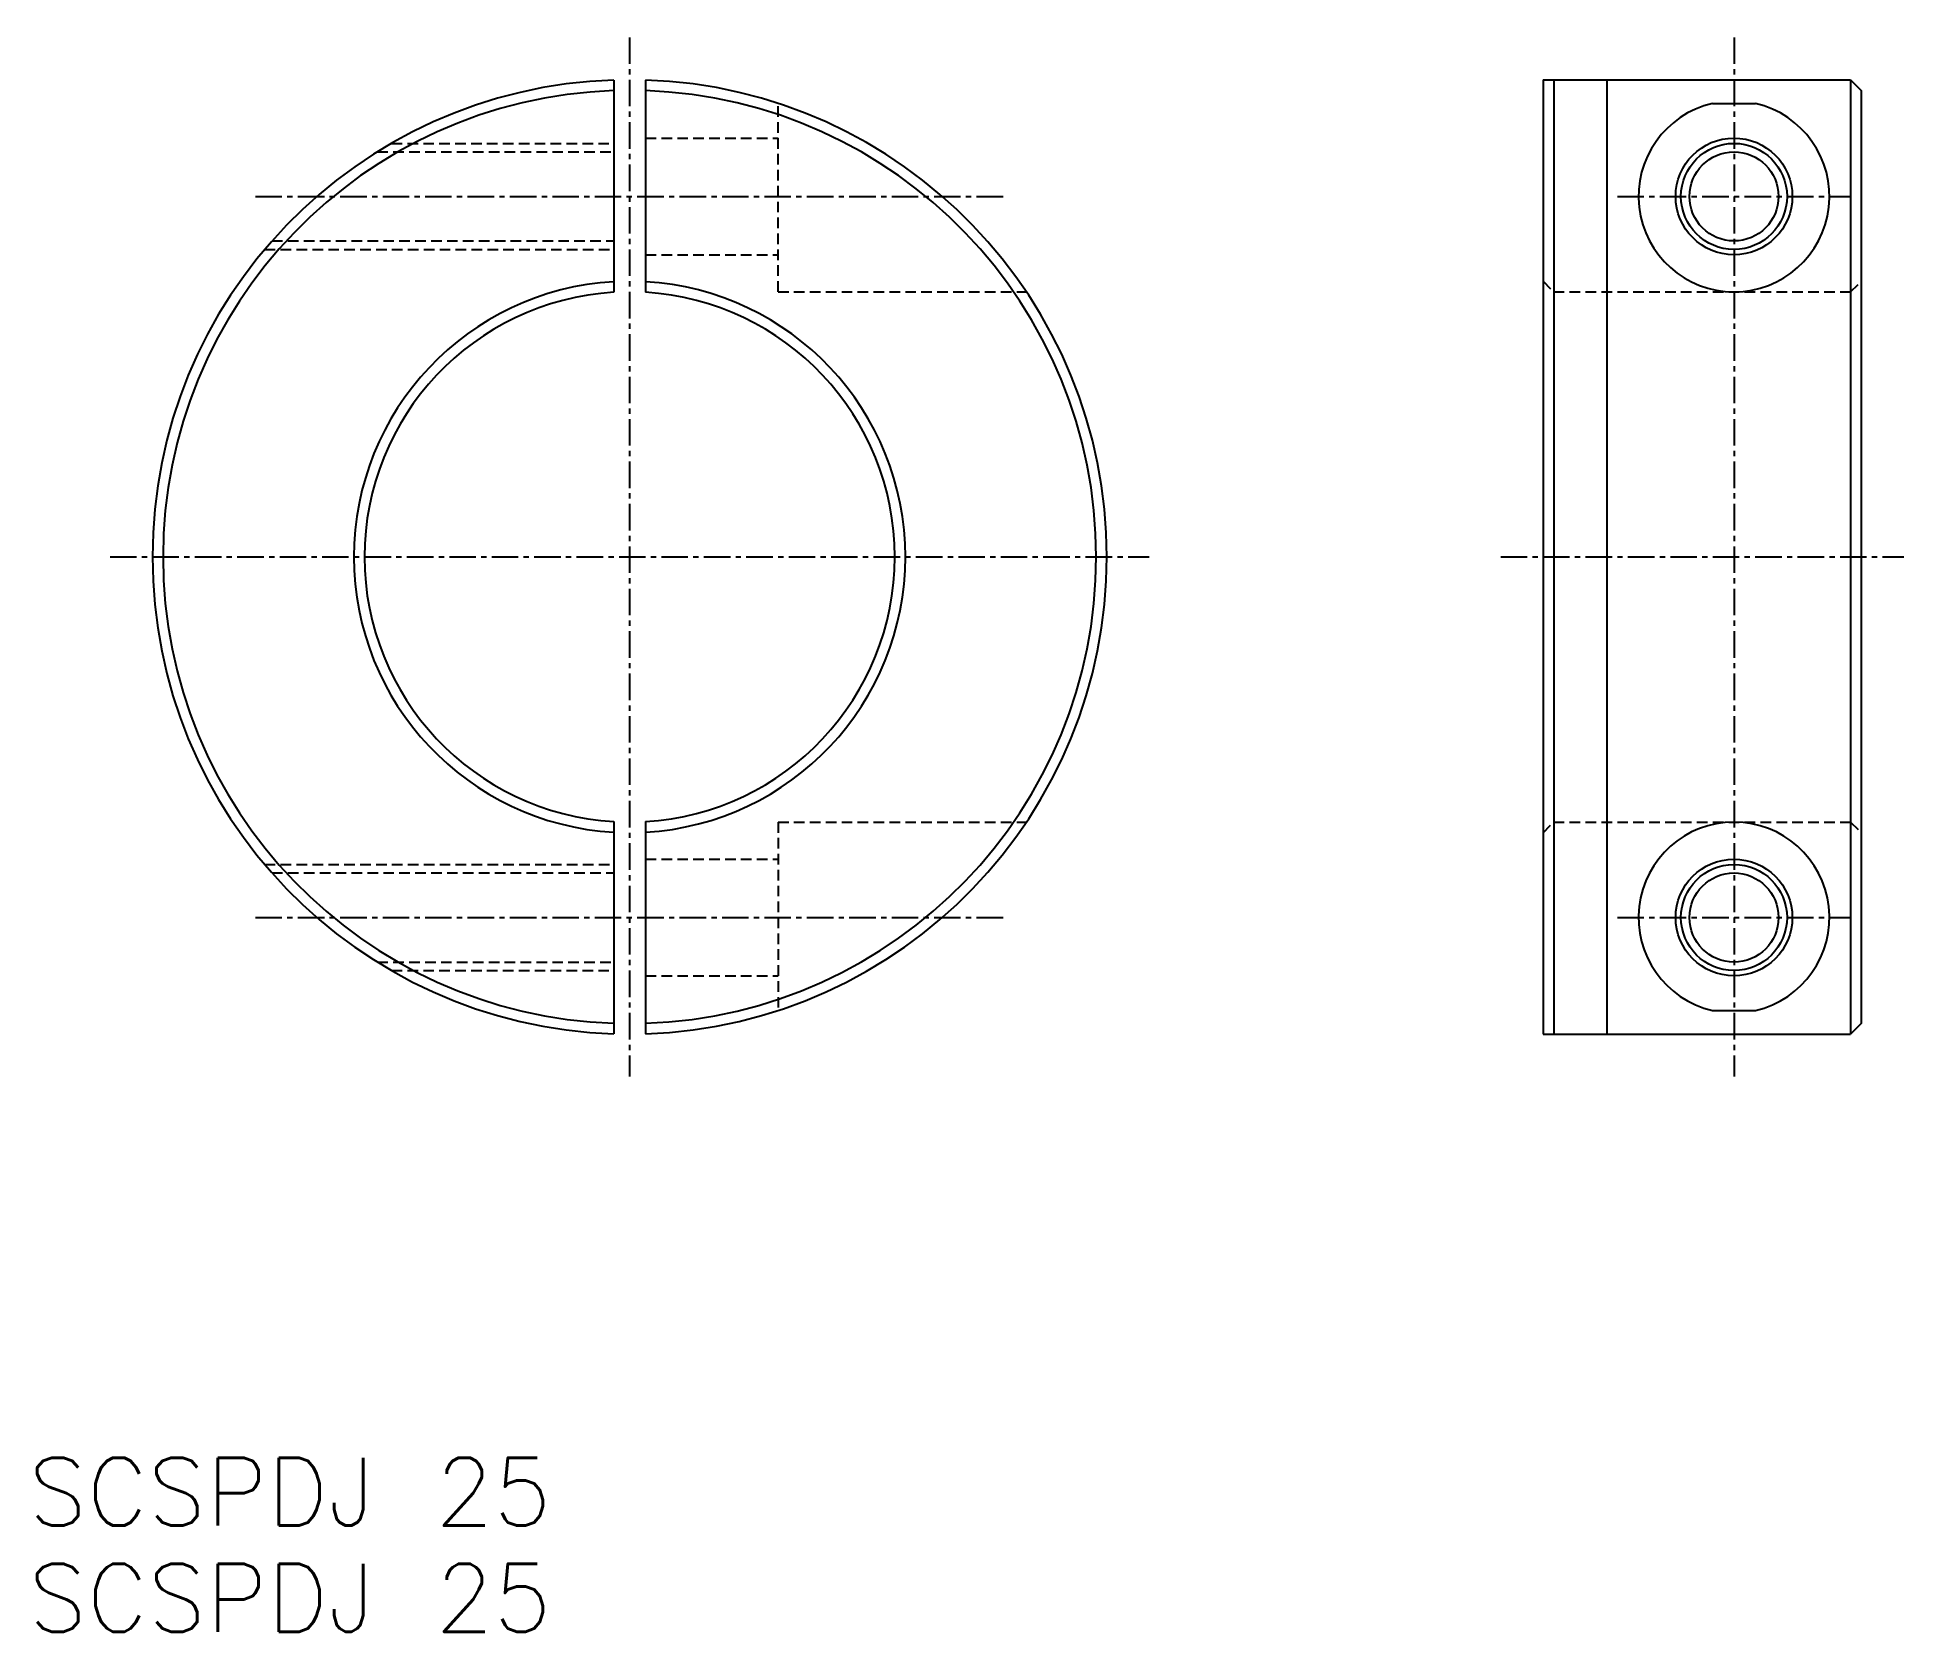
# Model space of a CAD drawing. Extents: x 667.8 to 755.8, y -19.3 to 55.8.
import ezdxf

# ---------------------------------------------------------------- set-up
doc = ezdxf.new("R2010")
doc.units = 0
doc.linetypes.add('CENTER', pattern=[2, 1.25, -0.25, 0.25, -0.25])
doc.linetypes.add('DASHED', pattern=[0.75, 0.5, -0.25])
doc.layers.get('0').update_dxf_attribs({"linetype": 'CONTINUOUS'})
doc.layers.add('CENTER', color=1, linetype='CENTER')
doc.styles.get("Standard").update_dxf_attribs({"font": 'txt.shx', "bigfont": 'bigfont.shx'})

msp = doc.modelspace()

# ---------------------------------------------------------------- linework, layer by layer
at = {"color": 7, "linetype": 'CONTINUOUS'}
for p, q in [((695.01, 53.822), (695.01, 43.812)), ((696.51, 53.822), (696.51, 43.812)), ((738.831, 53.834), (738.831, 8.834)), ((738.831, 53.834), (753.331, 53.834)), ((739.331, 53.834), (739.331, 8.834)), ((741.831, 53.834), (741.831, 8.834)), ((753.331, 53.834), (753.831, 53.334)), ((753.331, 53.834), (753.331, 8.834)), ((753.831, 53.334), (753.831, 9.334)), ((746.813, 52.718), (748.849, 52.718)), ((695.01, 18.857), (695.01, 8.847)), ((696.51, 18.857), (696.51, 8.847)), ((746.813, 9.951), (748.849, 9.951)), ((738.831, 8.834), (753.331, 8.834)), ((753.831, 9.334), (753.331, 8.834))]:
    msp.add_line(p, q, dxfattribs=at)
at = {"color": 3, "linetype": 'DASHED'}
for p, q in [((702.76, 43.834), (702.76, 52.718)), ((696.51, 51.084), (702.76, 51.084)), ((683.867, 50.434), (695.01, 50.434)), ((684.535, 50.834), (695.01, 50.834)), ((678.555, 45.834), (695.01, 45.834)), ((678.9, 46.234), (695.01, 46.234)), ((696.51, 45.584), (702.76, 45.584)), ((738.831, 44.334), (739.331, 43.834)), ((753.331, 43.834), (753.831, 44.334)), ((702.76, 43.834), (714.468, 43.834)), ((739.331, 43.834), (753.331, 43.834)), ((702.76, 18.834), (714.468, 18.834)), ((702.76, 18.834), (702.76, 9.951)), ((738.831, 18.334), (739.331, 18.834)), ((739.331, 18.834), (753.331, 18.834)), ((753.331, 18.834), (753.831, 18.334)), ((678.555, 16.834), (695.01, 16.834)), ((696.51, 17.084), (702.76, 17.084)), ((678.9, 16.434), (695.01, 16.434)), ((683.867, 12.234), (695.01, 12.234)), ((684.535, 11.834), (695.01, 11.834)), ((696.51, 11.584), (702.76, 11.584))]:
    msp.add_line(p, q, dxfattribs=at)
at = {"color": 7, "linetype": 'CONTINUOUS'}
for centre, radius in [((747.831, 48.334), 2.75), ((747.831, 48.334), 2.1), ((747.831, 14.334), 2.75), ((747.831, 14.334), 2.1)]:
    msp.add_circle(centre, radius, dxfattribs=at)
at = {"color": 3, "linetype": 'CONTINUOUS'}
for centre in [(747.831, 48.334), (747.831, 14.334)]:
    msp.add_circle(centre, 2.5, dxfattribs=at)
at = {"color": 7, "linetype": 'CONTINUOUS'}
for centre, radius, start, end in [((695.76, 31.334), 22.5, 91.91021, 268.08979), ((695.76, 31.334), 22.5, 271.91021, 88.08979), ((695.76, 31.334), 22, 91.95364, 268.04636), ((695.76, 31.334), 22, 271.95364, 88.04636), ((747.831, 48.334), 4.5, 103.07109, 76.92891), ((695.76, 31.334), 13, 93.30736, 266.69264), ((695.76, 31.334), 13, 273.30736, 86.69264), ((695.76, 31.334), 12.5, 93.43982, 266.56018), ((695.76, 31.334), 12.5, 273.43981, 86.56019), ((747.831, 14.334), 4.5, 283.07109, 256.92891)]:
    msp.add_arc(centre, radius, start, end, dxfattribs=at)
at = {"layer": 'CENTER', "color": 1, "linetype": 'CENTER'}
for p, q in [((695.76, 55.834), (695.76, 6.834)), ((747.831, 55.834), (747.831, 6.834)), ((678.117, 48.334), (713.402, 48.334)), ((742.331, 48.334), (753.331, 48.334)), ((671.26, 31.334), (720.26, 31.334)), ((736.831, 31.334), (755.831, 31.334)), ((678.117, 14.334), (713.402, 14.334)), ((742.331, 14.334), (753.331, 14.334))]:
    msp.add_line(p, q, dxfattribs=at)

# ---------------------------------------------------------------- texts
at = {"color": 7}
for p in [(667.422, -14.337), (667.422, -19.338)]:
    msp.add_text('SCSPDJ 25', height=3.2, dxfattribs=at).set_placement(p)

doc.saveas('drawing.dxf')
